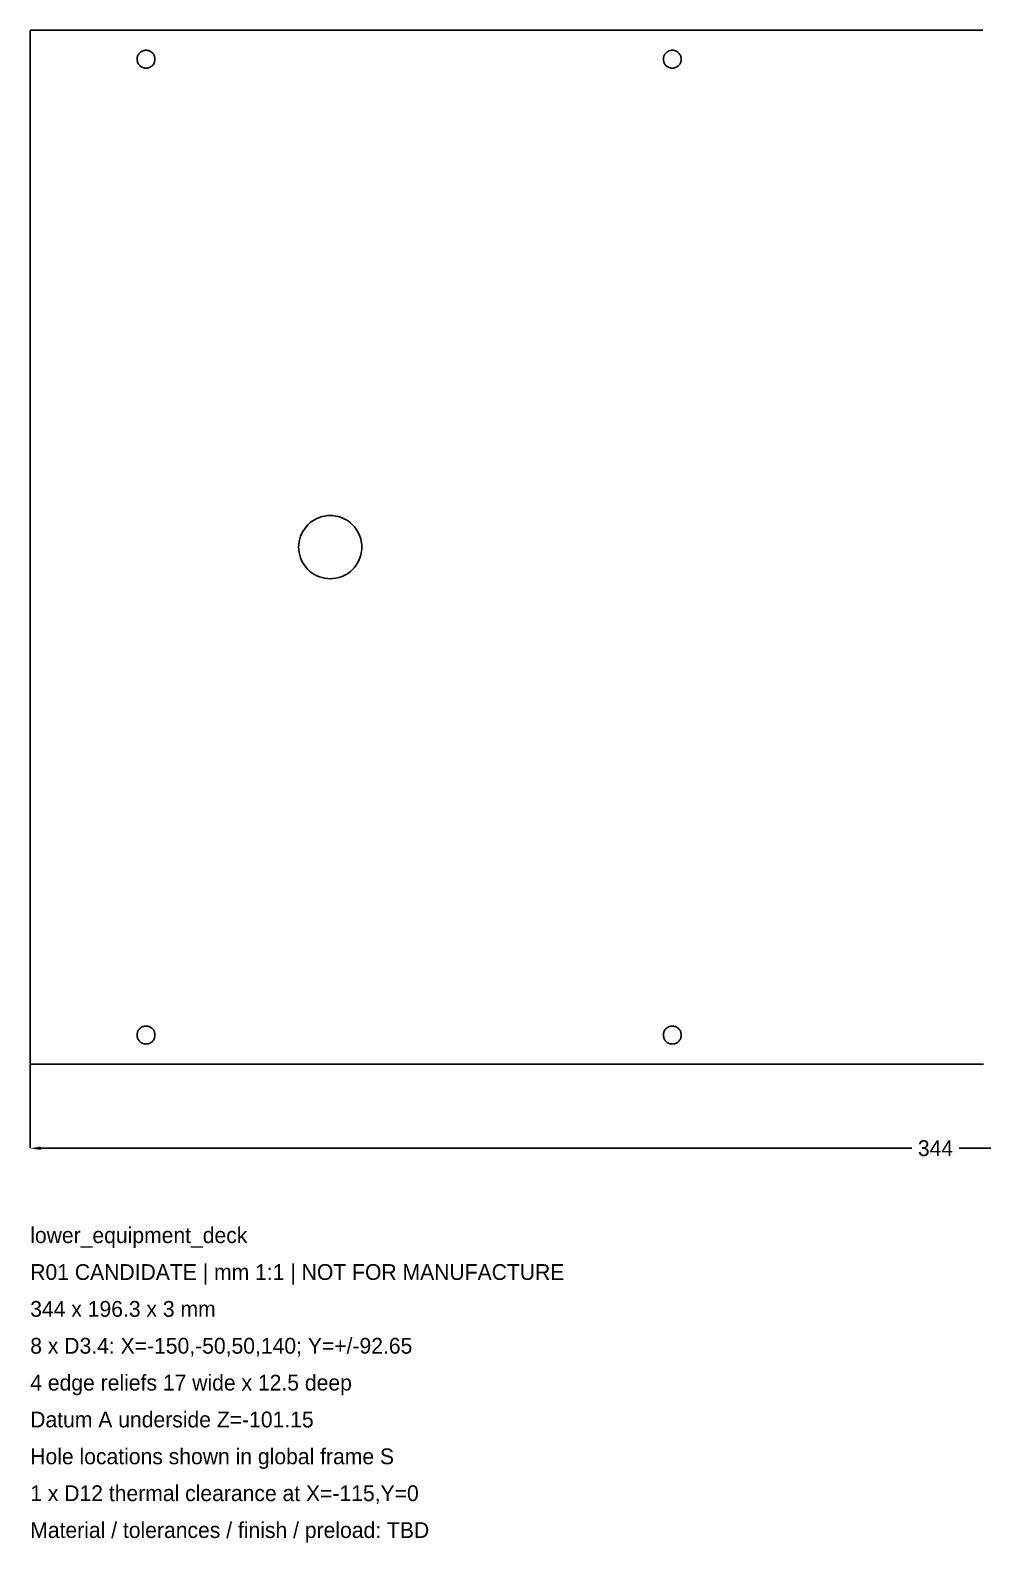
# Model space of a CAD drawing. Header units: millimetres. Extents: x 0 to 1322, y -1284 to 196.
# Drawn here: x 0 to 181, y -90.9 to 196.3 of the extents above; entities that cross this region are included whole.
import ezdxf

# ---------------------------------------------------------------- set-up
doc = ezdxf.new("R2010")
doc.units = ezdxf.units.MM
for name, color, linetype in [('REFERENCE_DIMENSIONS', 2, 'Continuous'), ('REFERENCE_GEOMETRY', 7, 'Continuous'), ('REFERENCE_NOTES', 3, 'Continuous')]:
    doc.layers.add(name, color=color, linetype=linetype)
doc.dimstyles.get("Standard").update_dxf_attribs({"dimtxt": 2.5, "dimasz": 2.5, "dimexe": 1.25, "dimexo": 0.625, "dimtad": 1, "dimcen": 2.5, "dimazin": 3, "dimtfac": 1, "dimtmove": 0, "dimatfit": 3})

# ---------------------------------------------------------------- blocks, each defined once
blk = doc.blocks.new('_CLOSEDFILLED')
at = {"color": 0, "linetype": 'BYBLOCK'}
blk.add_solid([(-1, 0.16), (0, 0), (-1, -0.16)], dxfattribs=at)
blk = doc.blocks.new('*D1')
for p, q in [((0, 0), (0, -16)), ((344, 0), (344, -16)), ((2, -16), (167.5, -16)), ((176.5, -16), (342, -16))]:
    blk.add_line(p, q)
at = {"layer": 'Defpoints'}
for p in [(0, 0), (344, 0), (0, -16)]:
    blk.add_point(p, dxfattribs=at)
at = {"layer": 'REFERENCE_DIMENSIONS', "xscale": 2, "yscale": 2, "rotation": 180}
blk.add_blockref('_CLOSEDFILLED', (0, -16), dxfattribs=at)
at = {"layer": 'REFERENCE_DIMENSIONS', "xscale": 2, "yscale": 2}
blk.add_blockref('_CLOSEDFILLED', (344, -16), dxfattribs=at)
at = {"layer": 'REFERENCE_DIMENSIONS', "insert": (172, -16), "char_height": 3, "attachment_point": 5}
blk.add_mtext('344', dxfattribs=at)

msp = doc.modelspace()

# ---------------------------------------------------------------- linework, layer by layer
at = {"layer": 'REFERENCE_GEOMETRY'}
msp.add_lwpolyline([(181.1287, 0), (180.8788, 0), (180.6288, 0), (180.3788, 0), (180.1289, 0), (179.8789, 0), (179.6289, 0), (179.379, 0), (179.129, 0), (178.879, 0), (178.629, 0), (178.3791, 0), (178.1291, 0), (177.8791, 0), (177.6292, 0), (177.3792, 0), (177.1292, 0), (176.8793, 0), (176.6293, 0), (176.3793, 0), (176.1294, 0), (175.8794, 0), (175.6294, 0), (175.3795, 0), (175.1295, 0), (174.8795, 0), (174.6296, 0), (174.3796, 0), (174.1296, 0), (173.8797, 0), (173.6297, 0), (173.3797, 0), (173.1297, 0), (172.8798, 0), (172.6298, 0), (172.3798, 0), (172.1299, 0), (171.8799, 0), (171.6299, 0), (171.38, 0), (171.13, 0), (170.88, 0), (170.6301, 0), (170.3801, 0), (170.1301, 0), (169.8802, 0), (169.6302, 0), (169.3802, 0), (169.1303, 0), (168.8803, 0), (168.6303, 0), (168.3804, 0), (168.1304, 0), (167.8804, 0), (167.6304, 0), (167.3805, 0), (167.1305, 0), (166.8805, 0), (166.6306, 0), (166.3806, 0), (166.1306, 0), (165.8807, 0), (165.6307, 0), (165.3807, 0), (165.1308, 0), (164.8808, 0), (164.6308, 0), (164.3809, 0), (164.1309, 0), (163.8809, 0), (163.631, 0), (163.381, 0), (163.131, 0), (162.8811, 0), (162.6311, 0), (162.3811, 0), (162.1311, 0), (161.8812, 0), (161.6312, 0), (161.3812, 0), (161.1313, 0), (160.8813, 0), (160.6313, 0), (160.3814, 0), (160.1314, 0), (159.8814, 0), (159.6315, 0), (159.3815, 0), (159.1315, 0), (158.8816, 0), (158.6316, 0), (158.3816, 0), (158.1317, 0), (157.8817, 0), (157.6317, 0), (157.3817, 0), (157.1318, 0), (156.8818, 0), (156.6318, 0), (156.3819, 0), (156.1319, 0), (155.8819, 0), (155.632, 0), (155.382, 0), (155.132, 0), (154.8821, 0), (154.6321, 0), (154.3821, 0), (154.1322, 0), (153.8822, 0), (153.6322, 0), (153.3823, 0), (153.1323, 0), (152.8823, 0), (152.6324, 0), (152.3824, 0), (152.1324, 0), (151.8824, 0), (151.6325, 0), (151.3825, 0), (151.1325, 0), (150.8826, 0), (150.6326, 0), (150.3826, 0), (150.1327, 0), (149.8827, 0), (149.6327, 0), (149.3828, 0), (149.1328, 0), (148.8828, 0), (148.6329, 0), (148.3829, 0), (148.1329, 0), (147.883, 0), (147.633, 0), (147.383, 0), (147.1331, 0), (146.8831, 0), (146.6331, 0), (146.3831, 0), (146.1332, 0), (145.8832, 0), (145.6332, 0), (145.3833, 0), (145.1333, 0), (144.8833, 0), (144.6334, 0), (144.3834, 0), (144.1334, 0), (143.8835, 0), (143.6335, 0), (143.3835, 0), (143.1336, 0), (142.8836, 0), (142.6336, 0), (142.3837, 0), (142.1337, 0), (141.8837, 0), (141.6337, 0), (141.3838, 0), (141.1338, 0), (140.8838, 0), (140.6339, 0), (140.3839, 0), (140.1339, 0), (139.884, 0), (139.634, 0), (139.384, 0), (139.1341, 0), (138.8841, 0), (138.6341, 0), (138.3842, 0), (138.1342, 0), (137.8842, 0), (137.6343, 0), (137.3843, 0), (137.1343, 0), (136.8844, 0), (136.6344, 0), (136.3844, 0), (136.1344, 0), (135.8845, 0), (135.6345, 0), (135.3845, 0), (135.1346, 0), (134.8846, 0), (134.6346, 0), (134.3847, 0), (134.1347, 0), (133.8847, 0), (133.6348, 0), (133.3848, 0), (133.1348, 0), (132.8849, 0), (132.6349, 0), (132.3849, 0), (132.135, 0), (131.885, 0), (131.635, 0), (131.3851, 0), (131.1351, 0), (130.8851, 0), (130.6351, 0), (130.3852, 0), (130.1352, 0), (129.8852, 0), (129.6353, 0), (129.3853, 0), (129.1353, 0), (128.8854, 0), (128.6354, 0), (128.3854, 0), (128.1355, 0), (127.8855, 0), (127.6355, 0), (127.3856, 0), (127.1356, 0), (126.8856, 0), (126.6357, 0), (126.3857, 0), (126.1357, 0), (125.8858, 0), (125.6358, 0), (125.3858, 0), (125.1358, 0), (124.8859, 0), (124.6359, 0), (124.3859, 0), (124.136, 0), (123.886, 0), (123.636, 0), (123.3861, 0), (123.1361, 0), (122.8861, 0), (122.6362, 0), (122.3862, 0), (122.1362, 0), (121.8863, 0), (121.6363, 0), (121.3863, 0), (121.1364, 0), (120.8864, 0), (120.6364, 0), (120.3864, 0), (120.1365, 0), (119.8865, 0), (119.6365, 0), (119.3866, 0), (119.1366, 0), (118.8866, 0), (118.6367, 0), (118.3867, 0), (118.1367, 0), (117.8868, 0), (117.6368, 0), (117.3868, 0), (117.1369, 0), (116.8869, 0), (116.6369, 0), (116.387, 0), (116.137, 0), (115.887, 0), (115.6371, 0), (115.3871, 0), (115.1371, 0), (114.8871, 0), (114.6372, 0), (114.3872, 0), (114.1372, 0), (113.8873, 0), (113.6373, 0), (113.3873, 0), (113.1374, 0), (112.8874, 0), (112.6374, 0), (112.3875, 0), (112.1375, 0), (111.8875, 0), (111.6376, 0), (111.3876, 0), (111.1376, 0), (110.8877, 0), (110.6377, 0), (110.3877, 0), (110.1378, 0), (109.8878, 0), (109.6378, 0), (109.3878, 0), (109.1379, 0), (108.8879, 0), (108.6379, 0), (108.388, 0), (108.138, 0), (107.888, 0), (107.6381, 0), (107.3881, 0), (107.1381, 0), (106.8882, 0), (106.6382, 0), (106.3882, 0), (106.1383, 0), (105.8883, 0), (105.6383, 0), (105.3884, 0), (105.1384, 0), (104.8884, 0), (104.6385, 0), (104.3885, 0), (104.1385, 0), (103.8885, 0), (103.6386, 0), (103.3886, 0), (103.1386, 0), (102.8887, 0), (102.6387, 0), (102.3887, 0), (102.1388, 0), (101.8888, 0), (101.6388, 0), (101.3889, 0), (101.1389, 0), (100.8889, 0), (100.639, 0), (100.389, 0), (100.139, 0), (99.8891, 0), (99.6391, 0), (99.3891, 0), (99.1391, 0), (98.8892, 0), (98.6392, 0), (98.3892, 0), (98.1393, 0), (97.8893, 0), (97.6393, 0), (97.3894, 0), (97.1394, 0), (96.8894, 0), (96.6395, 0), (96.3895, 0), (96.1395, 0), (95.8896, 0), (95.6396, 0), (95.3896, 0), (95.1397, 0), (94.8897, 0), (94.6397, 0), (94.3898, 0), (94.1398, 0), (93.8898, 0), (93.6398, 0), (93.3899, 0), (93.1399, 0), (92.8899, 0), (92.64, 0), (92.39, 0), (92.14, 0), (91.8901, 0), (91.6401, 0), (91.3901, 0), (91.1402, 0), (90.8902, 0), (90.6402, 0), (90.3903, 0), (90.1403, 0), (89.8903, 0), (89.6404, 0), (89.3904, 0), (89.1404, 0), (88.8905, 0), (88.6405, 0), (88.3905, 0), (88.1405, 0), (87.8906, 0), (87.6406, 0), (87.3906, 0), (87.1407, 0), (86.8907, 0), (86.6407, 0), (86.3908, 0), (86.1408, 0), (85.8908, 0), (85.6409, 0), (85.3909, 0), (85.1409, 0), (84.891, 0), (84.641, 0), (84.391, 0), (84.1411, 0), (83.8911, 0), (83.6411, 0), (83.3911, 0), (83.1412, 0), (82.8912, 0), (82.6412, 0), (82.3913, 0), (82.1413, 0), (81.8913, 0), (81.6414, 0), (81.3914, 0), (81.1414, 0), (80.8915, 0), (80.6415, 0), (80.3915, 0), (80.1416, 0), (79.8916, 0), (79.6416, 0), (79.3917, 0), (79.1417, 0), (78.8917, 0), (78.6418, 0), (78.3918, 0), (78.1418, 0), (77.8918, 0), (77.6419, 0), (77.3919, 0), (77.1419, 0), (76.892, 0), (76.642, 0), (76.392, 0), (76.1421, 0), (75.8921, 0), (75.6421, 0), (75.3922, 0), (75.1422, 0), (74.8922, 0), (74.6423, 0), (74.3923, 0), (74.1423, 0), (73.8924, 0), (73.6424, 0), (73.3924, 0), (73.1425, 0), (72.8925, 0), (72.6425, 0), (72.3925, 0), (72.1426, 0), (71.8926, 0), (71.6426, 0), (71.3927, 0), (71.1427, 0), (70.8927, 0), (70.6428, 0), (70.3928, 0), (70.1428, 0), (69.8929, 0), (69.6429, 0), (69.3929, 0), (69.143, 0), (68.893, 0), (68.643, 0), (68.3931, 0), (68.1431, 0), (67.8931, 0), (67.6432, 0), (67.3932, 0), (67.1432, 0), (66.8932, 0), (66.6433, 0), (66.3933, 0), (66.1433, 0), (65.8934, 0), (65.6434, 0), (65.3934, 0), (65.1435, 0), (64.8935, 0), (64.6435, 0), (64.3936, 0), (64.1436, 0), (63.8936, 0), (63.6437, 0), (63.3937, 0), (63.1437, 0), (62.8938, 0), (62.6438, 0), (62.3938, 0), (62.1438, 0), (61.8939, 0), (61.6439, 0), (61.3939, 0), (61.144, 0), (60.894, 0), (60.644, 0), (60.3941, 0), (60.1441, 0), (59.8941, 0), (59.6442, 0), (59.3942, 0), (59.1442, 0), (58.8943, 0), (58.6443, 0), (58.3943, 0), (58.1444, 0), (57.8944, 0), (57.6444, 0), (57.3945, 0), (57.1445, 0), (56.8945, 0), (56.6445, 0), (56.3946, 0), (56.1446, 0), (55.8946, 0), (55.6447, 0), (55.3947, 0), (55.1447, 0), (54.8948, 0), (54.6448, 0), (54.3948, 0), (54.1449, 0), (53.8949, 0), (53.6449, 0), (53.395, 0), (53.145, 0), (52.895, 0), (52.6451, 0), (52.3951, 0), (52.1451, 0), (51.8952, 0), (51.6452, 0), (51.3952, 0), (51.1452, 0), (50.8953, 0), (50.6453, 0), (50.3953, 0), (50.1454, 0), (49.8954, 0), (49.6454, 0), (49.3955, 0), (49.1455, 0), (48.8955, 0), (48.6456, 0), (48.3956, 0), (48.1456, 0), (47.8957, 0), (47.6457, 0), (47.3957, 0), (47.1458, 0), (46.8958, 0), (46.6458, 0), (46.3959, 0), (46.1459, 0), (45.8959, 0), (45.6459, 0), (45.396, 0), (45.146, 0), (44.896, 0), (44.6461, 0), (44.3961, 0), (44.1461, 0), (43.8962, 0), (43.6462, 0), (43.3962, 0), (43.1463, 0), (42.8963, 0), (42.6463, 0), (42.3964, 0), (42.1464, 0), (41.8964, 0), (41.6465, 0), (41.3965, 0), (41.1465, 0), (40.8965, 0), (40.6466, 0), (40.3966, 0), (40.1466, 0), (39.8967, 0), (39.6467, 0), (39.3967, 0), (39.1468, 0), (38.8968, 0), (38.6468, 0), (38.3969, 0), (38.1469, 0), (37.8969, 0), (37.647, 0), (37.397, 0), (37.147, 0), (36.8971, 0), (36.6471, 0), (36.3971, 0), (36.1472, 0), (35.8972, 0), (35.6472, 0), (35.3972, 0), (35.1473, 0), (34.8973, 0), (34.6473, 0), (34.3974, 0), (34.1474, 0), (33.8974, 0), (33.6475, 0), (33.3975, 0), (33.1475, 0), (32.8976, 0), (32.6476, 0), (32.3976, 0), (32.1477, 0), (31.8977, 0), (31.6477, 0), (31.3978, 0), (31.1478, 0), (30.8978, 0), (30.6479, 0), (30.3979, 0), (30.1479, 0), (29.8979, 0), (29.648, 0), (29.398, 0), (29.148, 0), (28.8981, 0), (28.6481, 0), (28.3981, 0), (28.1482, 0), (27.8982, 0), (27.6482, 0), (27.3983, 0), (27.1483, 0), (26.8983, 0), (26.6484, 0), (26.3984, 0), (26.1484, 0), (25.8985, 0), (25.6485, 0), (25.3985, 0), (25.1485, 0), (24.8986, 0), (24.6486, 0), (24.3986, 0), (24.1487, 0), (23.8987, 0), (23.6487, 0), (23.3988, 0), (23.1488, 0), (22.8988, 0), (22.6489, 0), (22.3989, 0), (22.1489, 0), (21.899, 0), (21.649, 0), (21.399, 0), (21.1491, 0), (20.8991, 0), (20.6491, 0), (20.3992, 0), (20.1492, 0), (19.8992, 0), (19.6492, 0), (19.3993, 0), (19.1493, 0), (18.8993, 0), (18.6494, 0), (18.3994, 0), (18.1494, 0), (17.8995, 0), (17.6495, 0), (17.3995, 0), (17.1496, 0), (16.8996, 0), (16.6496, 0), (16.3997, 0), (16.1497, 0), (15.8997, 0), (15.6498, 0), (15.3998, 0), (15.1498, 0), (14.8999, 0), (14.6499, 0), (14.3999, 0), (14.1499, 0), (13.9, 0), (13.65, 0), (13.4, 0), (13.1501, 0), (12.9001, 0), (12.6501, 0), (12.4002, 0), (12.1502, 0), (11.9002, 0), (11.6503, 0), (11.4003, 0), (11.1503, 0), (10.9004, 0), (10.6504, 0), (10.4004, 0), (10.1505, 0), (9.9005, 0), (9.6505, 0), (9.4006, 0), (9.1506, 0), (8.9006, 0), (8.6506, 0), (8.4007, 0), (8.1507, 0), (7.9007, 0), (7.6508, 0), (7.4008, 0), (7.1508, 0), (6.9009, 0), (6.6509, 0), (6.4009, 0), (6.151, 0), (5.901, 0), (5.651, 0), (5.4011, 0), (5.1511, 0), (4.9011, 0), (4.6512, 0), (4.4012, 0), (4.1512, 0), (3.9012, 0), (3.6513, 0), (3.4013, 0), (3.1513, 0), (2.9014, 0), (2.6514, 0), (2.4014, 0), (2.1515, 0), (1.9015, 0), (1.6515, 0), (1.4016, 0), (1.1516, 0), (0.9016, 0), (0.6517, 0), (0.4017, 0), (0.1517, 0), (0, 0.0982), (0, 0.3482), (0, 0.5982), (0, 0.8481), (0, 1.0981), (0, 1.3481), (0, 1.5981), (0, 1.848), (0, 2.098), (0, 2.348), (0, 2.5979), (0, 2.8479), (0, 3.0979), (0, 3.3478), (0, 3.5978), (0, 3.8478), (0, 4.0977), (0, 4.3477), (0, 4.5977), (0, 4.8476), (0, 5.0976), (0, 5.3476), (0, 5.5975), (0, 5.8475), (0, 6.0975), (0, 6.3474), (0, 6.5974), (0, 6.8474), (0, 7.0974), (0, 7.3473), (0, 7.5973), (0, 7.8473), (0, 8.0972), (0, 8.3472), (0, 8.5972), (0, 8.8471), (0, 9.0971), (0, 9.3471), (0, 9.597), (0, 9.847), (0, 10.097), (0, 10.3469), (0, 10.5969), (0, 10.8469), (0, 11.0968), (0, 11.3468), (0, 11.5968), (0, 11.8467), (0, 12.0967), (0, 12.3467), (0, 12.5967), (0, 12.8466), (0, 13.0966), (0, 13.3466), (0, 13.5965), (0, 13.8465), (0, 14.0965), (0, 14.3464), (0, 14.5964), (0, 14.8464), (0, 15.0963), (0, 15.3463), (0, 15.5963), (0, 15.8462), (0, 16.0962), (0, 16.3462), (0, 16.5961), (0, 16.8461), (0, 17.0961), (0, 17.3461), (0, 17.596), (0, 17.846), (0, 18.096), (0, 18.3459), (0, 18.5959), (0, 18.8459), (0, 19.0958), (0, 19.3458), (0, 19.5958), (0, 19.8457), (0, 20.0957), (0, 20.3457), (0, 20.5956), (0, 20.8456), (0, 21.0956), (0, 21.3455), (0, 21.5955), (0, 21.8455), (0, 22.0954), (0, 22.3454), (0, 22.5954), (0, 22.8454), (0, 23.0953), (0, 23.3453), (0, 23.5953), (0, 23.8452), (0, 24.0952), (0, 24.3452), (0, 24.5951), (0, 24.8451), (0, 25.0951), (0, 25.345), (0, 25.595), (0, 25.845), (0, 26.0949), (0, 26.3449), (0, 26.5949), (0, 26.8448), (0, 27.0948), (0, 27.3448), (0, 27.5947), (0, 27.8447), (0, 28.0947), (0, 28.3447), (0, 28.5946), (0, 28.8446), (0, 29.0946), (0, 29.3445), (0, 29.5945), (0, 29.8445), (0, 30.0944), (0, 30.3444), (0, 30.5944), (0, 30.8443), (0, 31.0943), (0, 31.3443), (0, 31.5942), (0, 31.8442), (0, 32.0942), (0, 32.3441), (0, 32.5941), (0, 32.8441), (0, 33.0941), (0, 33.344), (0, 33.594), (0, 33.844), (0, 34.0939), (0, 34.3439), (0, 34.5939), (0, 34.8438), (0, 35.0938), (0, 35.3438), (0, 35.5937), (0, 35.8437), (0, 36.0937), (0, 36.3436), (0, 36.5936), (0, 36.8436), (0, 37.0935), (0, 37.3435), (0, 37.5935), (0, 37.8434), (0, 38.0934), (0, 38.3434), (0, 38.5934), (0, 38.8433), (0, 39.0933), (0, 39.3433), (0, 39.5932), (0, 39.8432), (0, 40.0932), (0, 40.3431), (0, 40.5931), (0, 40.8431), (0, 41.093), (0, 41.343), (0, 41.593), (0, 41.8429), (0, 42.0929), (0, 42.3429), (0, 42.5928), (0, 42.8428), (0, 43.0928), (0, 43.3427), (0, 43.5927), (0, 43.8427), (0, 44.0927), (0, 44.3426), (0, 44.5926), (0, 44.8426), (0, 45.0925), (0, 45.3425), (0, 45.5925), (0, 45.8424), (0, 46.0924), (0, 46.3424), (0, 46.5923), (0, 46.8423), (0, 47.0923), (0, 47.3422), (0, 47.5922), (0, 47.8422), (0, 48.0921), (0, 48.3421), (0, 48.5921), (0, 48.842), (0, 49.092), (0, 49.342), (0, 49.592), (0, 49.8419), (0, 50.0919), (0, 50.3419), (0, 50.5918), (0, 50.8418), (0, 51.0918), (0, 51.3417), (0, 51.5917), (0, 51.8417), (0, 52.0916), (0, 52.3416), (0, 52.5916), (0, 52.8415), (0, 53.0915), (0, 53.3415), (0, 53.5914), (0, 53.8414), (0, 54.0914), (0, 54.3414), (0, 54.5913), (0, 54.8413), (0, 55.0913), (0, 55.3412), (0, 55.5912), (0, 55.8412), (0, 56.0911), (0, 56.3411), (0, 56.5911), (0, 56.841), (0, 57.091), (0, 57.341), (0, 57.5909), (0, 57.8409), (0, 58.0909), (0, 58.3408), (0, 58.5908), (0, 58.8408), (0, 59.0907), (0, 59.3407), (0, 59.5907), (0, 59.8407), (0, 60.0906), (0, 60.3406), (0, 60.5906), (0, 60.8405), (0, 61.0905), (0, 61.3405), (0, 61.5904), (0, 61.8404), (0, 62.0904), (0, 62.3403), (0, 62.5903), (0, 62.8403), (0, 63.0902), (0, 63.3402), (0, 63.5902), (0, 63.8401), (0, 64.0901), (0, 64.3401), (0, 64.59), (0, 64.84), (0, 65.09), (0, 65.34), (0, 65.5899), (0, 65.8399), (0, 66.0899), (0, 66.3398), (0, 66.5898), (0, 66.8398), (0, 67.0897), (0, 67.3397), (0, 67.5897), (0, 67.8396), (0, 68.0896), (0, 68.3396), (0, 68.5895), (0, 68.8395), (0, 69.0895), (0, 69.3394), (0, 69.5894), (0, 69.8394), (0, 70.0893), (0, 70.3393), (0, 70.5893), (0, 70.8393), (0, 71.0892), (0, 71.3392), (0, 71.5892), (0, 71.8391), (0, 72.0891), (0, 72.3391), (0, 72.589), (0, 72.839), (0, 73.089), (0, 73.3389), (0, 73.5889), (0, 73.8389), (0, 74.0888), (0, 74.3388), (0, 74.5888), (0, 74.8387), (0, 75.0887), (0, 75.3387), (0, 75.5887), (0, 75.8386), (0, 76.0886), (0, 76.3386), (0, 76.5885), (0, 76.8385), (0, 77.0885), (0, 77.3384), (0, 77.5884), (0, 77.8384), (0, 78.0883), (0, 78.3383), (0, 78.5883), (0, 78.8382), (0, 79.0882), (0, 79.3382), (0, 79.5881), (0, 79.8381), (0, 80.0881), (0, 80.338), (0, 80.588), (0, 80.838), (0, 81.088), (0, 81.3379), (0, 81.5879), (0, 81.8379), (0, 82.0878), (0, 82.3378), (0, 82.5878), (0, 82.8377), (0, 83.0877), (0, 83.3377), (0, 83.5876), (0, 83.8376), (0, 84.0876), (0, 84.3375), (0, 84.5875), (0, 84.8375), (0, 85.0874), (0, 85.3374), (0, 85.5874), (0, 85.8373), (0, 86.0873), (0, 86.3373), (0, 86.5873), (0, 86.8372), (0, 87.0872), (0, 87.3372), (0, 87.5871), (0, 87.8371), (0, 88.0871), (0, 88.337), (0, 88.587), (0, 88.837), (0, 89.0869), (0, 89.3369), (0, 89.5869), (0, 89.8368), (0, 90.0868), (0, 90.3368), (0, 90.5867), (0, 90.8367), (0, 91.0867), (0, 91.3367), (0, 91.5866), (0, 91.8366), (0, 92.0866), (0, 92.3365), (0, 92.5865), (0, 92.8365), (0, 93.0864), (0, 93.3364), (0, 93.5864), (0, 93.8363), (0, 94.0863), (0, 94.3363), (0, 94.5862), (0, 94.8362), (0, 95.0862), (0, 95.3361), (0, 95.5861), (0, 95.8361), (0, 96.086), (0, 96.336), (0, 96.586), (0, 96.836), (0, 97.0859), (0, 97.3359), (0, 97.5859), (0, 97.8358), (0, 98.0858), (0, 98.3358), (0, 98.5857), (0, 98.8357), (0, 99.0857), (0, 99.3356), (0, 99.5856), (0, 99.8356), (0, 100.0855), (0, 100.3355), (0, 100.5855), (0, 100.8354), (0, 101.0854), (0, 101.3354), (0, 101.5853), (0, 101.8353), (0, 102.0853), (0, 102.3353), (0, 102.5852), (0, 102.8352), (0, 103.0852), (0, 103.3351), (0, 103.5851), (0, 103.8351), (0, 104.085), (0, 104.335), (0, 104.585), (0, 104.8349), (0, 105.0849), (0, 105.3349), (0, 105.5848), (0, 105.8348), (0, 106.0848), (0, 106.3347), (0, 106.5847), (0, 106.8347), (0, 107.0846), (0, 107.3346), (0, 107.5846), (0, 107.8346), (0, 108.0845), (0, 108.3345), (0, 108.5845), (0, 108.8344), (0, 109.0844), (0, 109.3344), (0, 109.5843), (0, 109.8343), (0, 110.0843), (0, 110.3342), (0, 110.5842), (0, 110.8342), (0, 111.0841), (0, 111.3341), (0, 111.5841), (0, 111.834), (0, 112.084), (0, 112.334), (0, 112.584), (0, 112.8339), (0, 113.0839), (0, 113.3339), (0, 113.5838), (0, 113.8338), (0, 114.0838), (0, 114.3337), (0, 114.5837), (0, 114.8337), (0, 115.0836), (0, 115.3336), (0, 115.5836), (0, 115.8335), (0, 116.0835), (0, 116.3335), (0, 116.5834), (0, 116.8334), (0, 117.0834), (0, 117.3333), (0, 117.5833), (0, 117.8333), (0, 118.0833), (0, 118.3332), (0, 118.5832), (0, 118.8332), (0, 119.0831), (0, 119.3331), (0, 119.5831), (0, 119.833), (0, 120.083), (0, 120.333), (0, 120.5829), (0, 120.8329), (0, 121.0829), (0, 121.3328), (0, 121.5828), (0, 121.8328), (0, 122.0827), (0, 122.3327), (0, 122.5827), (0, 122.8326), (0, 123.0826), (0, 123.3326), (0, 123.5826), (0, 123.8325), (0, 124.0825), (0, 124.3325), (0, 124.5824), (0, 124.8324), (0, 125.0824), (0, 125.3323), (0, 125.5823), (0, 125.8323), (0, 126.0822), (0, 126.3322), (0, 126.5822), (0, 126.8321), (0, 127.0821), (0, 127.3321), (0, 127.582), (0, 127.832), (0, 128.082), (0, 128.332), (0, 128.5819), (0, 128.8319), (0, 129.0819), (0, 129.3318), (0, 129.5818), (0, 129.8318), (0, 130.0817), (0, 130.3317), (0, 130.5817), (0, 130.8316), (0, 131.0816), (0, 131.3316), (0, 131.5815), (0, 131.8315), (0, 132.0815), (0, 132.3314), (0, 132.5814), (0, 132.8314), (0, 133.0813), (0, 133.3313), (0, 133.5813), (0, 133.8313), (0, 134.0812), (0, 134.3312), (0, 134.5812), (0, 134.8311), (0, 135.0811), (0, 135.3311), (0, 135.581), (0, 135.831), (0, 136.081), (0, 136.3309), (0, 136.5809), (0, 136.8309), (0, 137.0808), (0, 137.3308), (0, 137.5808), (0, 137.8307), (0, 138.0807), (0, 138.3307), (0, 138.5806), (0, 138.8306), (0, 139.0806), (0, 139.3306), (0, 139.5805), (0, 139.8305), (0, 140.0805), (0, 140.3304), (0, 140.5804), (0, 140.8304), (0, 141.0803), (0, 141.3303), (0, 141.5803), (0, 141.8302), (0, 142.0802), (0, 142.3302), (0, 142.5801), (0, 142.8301), (0, 143.0801), (0, 143.33), (0, 143.58), (0, 143.83), (0, 144.0799), (0, 144.3299), (0, 144.5799), (0, 144.8299), (0, 145.0798), (0, 145.3298), (0, 145.5798), (0, 145.8297), (0, 146.0797), (0, 146.3297), (0, 146.5796), (0, 146.8296), (0, 147.0796), (0, 147.3295), (0, 147.5795), (0, 147.8295), (0, 148.0794), (0, 148.3294), (0, 148.5794), (0, 148.8293), (0, 149.0793), (0, 149.3293), (0, 149.5793), (0, 149.8292), (0, 150.0792), (0, 150.3292), (0, 150.5791), (0, 150.8291), (0, 151.0791), (0, 151.329), (0, 151.579), (0, 151.829), (0, 152.0789), (0, 152.3289), (0, 152.5789), (0, 152.8288), (0, 153.0788), (0, 153.3288), (0, 153.5787), (0, 153.8287), (0, 154.0787), (0, 154.3286), (0, 154.5786), (0, 154.8286), (0, 155.0786), (0, 155.3285), (0, 155.5785), (0, 155.8285), (0, 156.0784), (0, 156.3284), (0, 156.5784), (0, 156.8283), (0, 157.0783), (0, 157.3283), (0, 157.5782), (0, 157.8282), (0, 158.0782), (0, 158.3281), (0, 158.5781), (0, 158.8281), (0, 159.078), (0, 159.328), (0, 159.578), (0, 159.8279), (0, 160.0779), (0, 160.3279), (0, 160.5779), (0, 160.8278), (0, 161.0778), (0, 161.3278), (0, 161.5777), (0, 161.8277), (0, 162.0777), (0, 162.3276), (0, 162.5776), (0, 162.8276), (0, 163.0775), (0, 163.3275), (0, 163.5775), (0, 163.8274), (0, 164.0774), (0, 164.3274), (0, 164.5773), (0, 164.8273), (0, 165.0773), (0, 165.3272), (0, 165.5772), (0, 165.8272), (0, 166.0772), (0, 166.3271), (0, 166.5771), (0, 166.8271), (0, 167.077), (0, 167.327), (0, 167.577), (0, 167.8269), (0, 168.0769), (0, 168.3269), (0, 168.5768), (0, 168.8268), (0, 169.0768), (0, 169.3267), (0, 169.5767), (0, 169.8267), (0, 170.0766), (0, 170.3266), (0, 170.5766), (0, 170.8266), (0, 171.0765), (0, 171.3265), (0, 171.5765), (0, 171.8264), (0, 172.0764), (0, 172.3264), (0, 172.5763), (0, 172.8263), (0, 173.0763), (0, 173.3262), (0, 173.5762), (0, 173.8262), (0, 174.0761), (0, 174.3261), (0, 174.5761), (0, 174.826), (0, 175.076), (0, 175.326), (0, 175.5759), (0, 175.8259), (0, 176.0759), (0, 176.3259), (0, 176.5758), (0, 176.8258), (0, 177.0758), (0, 177.3257), (0, 177.5757), (0, 177.8257), (0, 178.0756), (0, 178.3256), (0, 178.5756), (0, 178.8255), (0, 179.0755), (0, 179.3255), (0, 179.5754), (0, 179.8254), (0, 180.0754), (0, 180.3253), (0, 180.5753), (0, 180.8253), (0, 181.0752), (0, 181.3252), (0, 181.5752), (0, 181.8252), (0, 182.0751), (0, 182.3251), (0, 182.5751), (0, 182.825), (0, 183.075), (0, 183.325), (0, 183.5749), (0, 183.8249), (0, 184.0749), (0, 184.3248), (0, 184.5748), (0, 184.8248), (0, 185.0747), (0, 185.3247), (0, 185.5747), (0, 185.8246), (0, 186.0746), (0, 186.3246), (0, 186.5746), (0, 186.8245), (0, 187.0745), (0, 187.3245), (0, 187.5744), (0, 187.8244), (0, 188.0744), (0, 188.3243), (0, 188.5743), (0, 188.8243), (0, 189.0742), (0, 189.3242), (0, 189.5742), (0, 189.8241), (0, 190.0741), (0, 190.3241), (0, 190.574), (0, 190.824), (0, 191.074), (0, 191.3239), (0, 191.5739), (0, 191.8239), (0, 192.0739), (0, 192.3238), (0, 192.5738), (0, 192.8238), (0, 193.0737), (0, 193.3237), (0, 193.5737), (0, 193.8236), (0, 194.0736), (0, 194.3236), (0, 194.5735), (0, 194.8235), (0, 195.0735), (0, 195.3234), (0, 195.5734), (0, 195.8234), (0, 196.0733), (0.0233, 196.3), (0.2733, 196.3), (0.5232, 196.3), (0.7732, 196.3), (1.0232, 196.3), (1.2732, 196.3), (1.5231, 196.3), (1.7731, 196.3), (2.0231, 196.3), (2.273, 196.3), (2.523, 196.3), (2.773, 196.3), (3.0229, 196.3), (3.2729, 196.3), (3.5229, 196.3), (3.7728, 196.3), (4.0228, 196.3), (4.2728, 196.3), (4.5227, 196.3), (4.7727, 196.3), (5.0227, 196.3), (5.2726, 196.3), (5.5226, 196.3), (5.7726, 196.3), (6.0225, 196.3), (6.2725, 196.3), (6.5225, 196.3), (6.7725, 196.3), (7.0224, 196.3), (7.2724, 196.3), (7.5224, 196.3), (7.7723, 196.3), (8.0223, 196.3), (8.2723, 196.3), (8.5222, 196.3), (8.7722, 196.3), (9.0222, 196.3), (9.2721, 196.3), (9.5221, 196.3), (9.7721, 196.3), (10.022, 196.3), (10.272, 196.3), (10.522, 196.3), (10.7719, 196.3), (11.0219, 196.3), (11.2719, 196.3), (11.5219, 196.3), (11.7718, 196.3), (12.0218, 196.3), (12.2718, 196.3), (12.5217, 196.3), (12.7717, 196.3), (13.0217, 196.3), (13.2716, 196.3), (13.5216, 196.3), (13.7716, 196.3), (14.0215, 196.3), (14.2715, 196.3), (14.5215, 196.3), (14.7714, 196.3), (15.0214, 196.3), (15.2714, 196.3), (15.5213, 196.3), (15.7713, 196.3), (16.0213, 196.3), (16.2712, 196.3), (16.5212, 196.3), (16.7712, 196.3), (17.0212, 196.3), (17.2711, 196.3), (17.5211, 196.3), (17.7711, 196.3), (18.021, 196.3), (18.271, 196.3), (18.521, 196.3), (18.7709, 196.3), (19.0209, 196.3), (19.2709, 196.3), (19.5208, 196.3), (19.7708, 196.3), (20.0208, 196.3), (20.2707, 196.3), (20.5207, 196.3), (20.7707, 196.3), (21.0206, 196.3), (21.2706, 196.3), (21.5206, 196.3), (21.7705, 196.3), (22.0205, 196.3), (22.2705, 196.3), (22.5205, 196.3), (22.7704, 196.3), (23.0204, 196.3), (23.2704, 196.3), (23.5203, 196.3), (23.7703, 196.3), (24.0203, 196.3), (24.2702, 196.3), (24.5202, 196.3), (24.7702, 196.3), (25.0201, 196.3), (25.2701, 196.3), (25.5201, 196.3), (25.77, 196.3), (26.02, 196.3), (26.27, 196.3), (26.5199, 196.3), (26.7699, 196.3), (27.0199, 196.3), (27.2698, 196.3), (27.5198, 196.3), (27.7698, 196.3), (28.0198, 196.3), (28.2697, 196.3), (28.5197, 196.3), (28.7697, 196.3), (29.0196, 196.3), (29.2696, 196.3), (29.5196, 196.3), (29.7695, 196.3), (30.0195, 196.3), (30.2695, 196.3), (30.5194, 196.3), (30.7694, 196.3), (31.0194, 196.3), (31.2693, 196.3), (31.5193, 196.3), (31.7693, 196.3), (32.0192, 196.3), (32.2692, 196.3), (32.5192, 196.3), (32.7692, 196.3), (33.0191, 196.3), (33.2691, 196.3), (33.5191, 196.3), (33.769, 196.3), (34.019, 196.3), (34.269, 196.3), (34.5189, 196.3), (34.7689, 196.3), (35.0189, 196.3), (35.2688, 196.3), (35.5188, 196.3), (35.7688, 196.3), (36.0187, 196.3), (36.2687, 196.3), (36.5187, 196.3), (36.7686, 196.3), (37.0186, 196.3), (37.2686, 196.3), (37.5185, 196.3), (37.7685, 196.3), (38.0185, 196.3), (38.2685, 196.3), (38.5184, 196.3), (38.7684, 196.3), (39.0184, 196.3), (39.2683, 196.3), (39.5183, 196.3), (39.7683, 196.3), (40.0182, 196.3), (40.2682, 196.3), (40.5182, 196.3), (40.7681, 196.3), (41.0181, 196.3), (41.2681, 196.3), (41.518, 196.3), (41.768, 196.3), (42.018, 196.3), (42.2679, 196.3), (42.5179, 196.3), (42.7679, 196.3), (43.0178, 196.3), (43.2678, 196.3), (43.5178, 196.3), (43.7678, 196.3), (44.0177, 196.3), (44.2677, 196.3), (44.5177, 196.3), (44.7676, 196.3), (45.0176, 196.3), (45.2676, 196.3), (45.5175, 196.3), (45.7675, 196.3), (46.0175, 196.3), (46.2674, 196.3), (46.5174, 196.3), (46.7674, 196.3), (47.0173, 196.3), (47.2673, 196.3), (47.5173, 196.3), (47.7672, 196.3), (48.0172, 196.3), (48.2672, 196.3), (48.5172, 196.3), (48.7671, 196.3), (49.0171, 196.3), (49.2671, 196.3), (49.517, 196.3), (49.767, 196.3), (50.017, 196.3), (50.2669, 196.3), (50.5169, 196.3), (50.7669, 196.3), (51.0168, 196.3), (51.2668, 196.3), (51.5168, 196.3), (51.7667, 196.3), (52.0167, 196.3), (52.2667, 196.3), (52.5166, 196.3), (52.7666, 196.3), (53.0166, 196.3), (53.2665, 196.3), (53.5165, 196.3), (53.7665, 196.3), (54.0165, 196.3), (54.2664, 196.3), (54.5164, 196.3), (54.7664, 196.3), (55.0163, 196.3), (55.2663, 196.3), (55.5163, 196.3), (55.7662, 196.3), (56.0162, 196.3), (56.2662, 196.3), (56.5161, 196.3), (56.7661, 196.3), (57.0161, 196.3), (57.266, 196.3), (57.516, 196.3), (57.766, 196.3), (58.0159, 196.3), (58.2659, 196.3), (58.5159, 196.3), (58.7658, 196.3), (59.0158, 196.3), (59.2658, 196.3), (59.5158, 196.3), (59.7657, 196.3), (60.0157, 196.3), (60.2657, 196.3), (60.5156, 196.3), (60.7656, 196.3), (61.0156, 196.3), (61.2655, 196.3), (61.5155, 196.3), (61.7655, 196.3), (62.0154, 196.3), (62.2654, 196.3), (62.5154, 196.3), (62.7653, 196.3), (63.0153, 196.3), (63.2653, 196.3), (63.5152, 196.3), (63.7652, 196.3), (64.0152, 196.3), (64.2651, 196.3), (64.5151, 196.3), (64.7651, 196.3), (65.0151, 196.3), (65.265, 196.3), (65.515, 196.3), (65.765, 196.3), (66.0149, 196.3), (66.2649, 196.3), (66.5149, 196.3), (66.7648, 196.3), (67.0148, 196.3), (67.2648, 196.3), (67.5147, 196.3), (67.7647, 196.3), (68.0147, 196.3), (68.2646, 196.3), (68.5146, 196.3), (68.7646, 196.3), (69.0145, 196.3), (69.2645, 196.3), (69.5145, 196.3), (69.7645, 196.3), (70.0144, 196.3), (70.2644, 196.3), (70.5144, 196.3), (70.7643, 196.3), (71.0143, 196.3), (71.2643, 196.3), (71.5142, 196.3), (71.7642, 196.3), (72.0142, 196.3), (72.2641, 196.3), (72.5141, 196.3), (72.7641, 196.3), (73.014, 196.3), (73.264, 196.3), (73.514, 196.3), (73.7639, 196.3), (74.0139, 196.3), (74.2639, 196.3), (74.5138, 196.3), (74.7638, 196.3), (75.0138, 196.3), (75.2638, 196.3), (75.5137, 196.3), (75.7637, 196.3), (76.0137, 196.3), (76.2636, 196.3), (76.5136, 196.3), (76.7636, 196.3), (77.0135, 196.3), (77.2635, 196.3), (77.5135, 196.3), (77.7634, 196.3), (78.0134, 196.3), (78.2634, 196.3), (78.5133, 196.3), (78.7633, 196.3), (79.0133, 196.3), (79.2632, 196.3), (79.5132, 196.3), (79.7632, 196.3), (80.0131, 196.3), (80.2631, 196.3), (80.5131, 196.3), (80.7631, 196.3), (81.013, 196.3), (81.263, 196.3), (81.513, 196.3), (81.7629, 196.3), (82.0129, 196.3), (82.2629, 196.3), (82.5128, 196.3), (82.7628, 196.3), (83.0128, 196.3), (83.2627, 196.3), (83.5127, 196.3), (83.7627, 196.3), (84.0126, 196.3), (84.2626, 196.3), (84.5126, 196.3), (84.7625, 196.3), (85.0125, 196.3), (85.2625, 196.3), (85.5124, 196.3), (85.7624, 196.3), (86.0124, 196.3), (86.2624, 196.3), (86.5123, 196.3), (86.7623, 196.3), (87.0123, 196.3), (87.2622, 196.3), (87.5122, 196.3), (87.7622, 196.3), (88.0121, 196.3), (88.2621, 196.3), (88.5121, 196.3), (88.762, 196.3), (89.012, 196.3), (89.262, 196.3), (89.5119, 196.3), (89.7619, 196.3), (90.0119, 196.3), (90.2618, 196.3), (90.5118, 196.3), (90.7618, 196.3), (91.0118, 196.3), (91.2617, 196.3), (91.5117, 196.3), (91.7617, 196.3), (92.0116, 196.3), (92.2616, 196.3), (92.5116, 196.3), (92.7615, 196.3), (93.0115, 196.3), (93.2615, 196.3), (93.5114, 196.3), (93.7614, 196.3), (94.0114, 196.3), (94.2613, 196.3), (94.5113, 196.3), (94.7613, 196.3), (95.0112, 196.3), (95.2612, 196.3), (95.5112, 196.3), (95.7611, 196.3), (96.0111, 196.3), (96.2611, 196.3), (96.5111, 196.3), (96.761, 196.3), (97.011, 196.3), (97.261, 196.3), (97.5109, 196.3), (97.7609, 196.3), (98.0109, 196.3), (98.2608, 196.3), (98.5108, 196.3), (98.7608, 196.3), (99.0107, 196.3), (99.2607, 196.3), (99.5107, 196.3), (99.7606, 196.3), (100.0106, 196.3), (100.2606, 196.3), (100.5105, 196.3), (100.7605, 196.3), (101.0105, 196.3), (101.2604, 196.3), (101.5104, 196.3), (101.7604, 196.3), (102.0104, 196.3), (102.2603, 196.3), (102.5103, 196.3), (102.7603, 196.3), (103.0102, 196.3), (103.2602, 196.3), (103.5102, 196.3), (103.7601, 196.3), (104.0101, 196.3), (104.2601, 196.3), (104.51, 196.3), (104.76, 196.3), (105.01, 196.3), (105.2599, 196.3), (105.5099, 196.3), (105.7599, 196.3), (106.0098, 196.3), (106.2598, 196.3), (106.5098, 196.3), (106.7598, 196.3), (107.0097, 196.3), (107.2597, 196.3), (107.5097, 196.3), (107.7596, 196.3), (108.0096, 196.3), (108.2596, 196.3), (108.5095, 196.3), (108.7595, 196.3), (109.0095, 196.3), (109.2594, 196.3), (109.5094, 196.3), (109.7594, 196.3), (110.0093, 196.3), (110.2593, 196.3), (110.5093, 196.3), (110.7592, 196.3), (111.0092, 196.3), (111.2592, 196.3), (111.5091, 196.3), (111.7591, 196.3), (112.0091, 196.3), (112.2591, 196.3), (112.509, 196.3), (112.759, 196.3), (113.009, 196.3), (113.2589, 196.3), (113.5089, 196.3), (113.7589, 196.3), (114.0088, 196.3), (114.2588, 196.3), (114.5088, 196.3), (114.7587, 196.3), (115.0087, 196.3), (115.2587, 196.3), (115.5086, 196.3), (115.7586, 196.3), (116.0086, 196.3), (116.2585, 196.3), (116.5085, 196.3), (116.7585, 196.3), (117.0084, 196.3), (117.2584, 196.3), (117.5084, 196.3), (117.7584, 196.3), (118.0083, 196.3), (118.2583, 196.3), (118.5083, 196.3), (118.7582, 196.3), (119.0082, 196.3), (119.2582, 196.3), (119.5081, 196.3), (119.7581, 196.3), (120.0081, 196.3), (120.258, 196.3), (120.508, 196.3), (120.758, 196.3), (121.0079, 196.3), (121.2579, 196.3), (121.5079, 196.3), (121.7578, 196.3), (122.0078, 196.3), (122.2578, 196.3), (122.5077, 196.3), (122.7577, 196.3), (123.0077, 196.3), (123.2577, 196.3), (123.5076, 196.3), (123.7576, 196.3), (124.0076, 196.3), (124.2575, 196.3), (124.5075, 196.3), (124.7575, 196.3), (125.0074, 196.3), (125.2574, 196.3), (125.5074, 196.3), (125.7573, 196.3), (126.0073, 196.3), (126.2573, 196.3), (126.5072, 196.3), (126.7572, 196.3), (127.0072, 196.3), (127.2571, 196.3), (127.5071, 196.3), (127.7571, 196.3), (128.0071, 196.3), (128.257, 196.3), (128.507, 196.3), (128.757, 196.3), (129.0069, 196.3), (129.2569, 196.3), (129.5069, 196.3), (129.7568, 196.3), (130.0068, 196.3), (130.2568, 196.3), (130.5067, 196.3), (130.7567, 196.3), (131.0067, 196.3), (131.2566, 196.3), (131.5066, 196.3), (131.7566, 196.3), (132.0065, 196.3), (132.2565, 196.3), (132.5065, 196.3), (132.7564, 196.3), (133.0064, 196.3), (133.2564, 196.3), (133.5064, 196.3), (133.7563, 196.3), (134.0063, 196.3), (134.2563, 196.3), (134.5062, 196.3), (134.7562, 196.3), (135.0062, 196.3), (135.2561, 196.3), (135.5061, 196.3), (135.7561, 196.3), (136.006, 196.3), (136.256, 196.3), (136.506, 196.3), (136.7559, 196.3), (137.0059, 196.3), (137.2559, 196.3), (137.5058, 196.3), (137.7558, 196.3), (138.0058, 196.3), (138.2557, 196.3), (138.5057, 196.3), (138.7557, 196.3), (139.0057, 196.3), (139.2556, 196.3), (139.5056, 196.3), (139.7556, 196.3), (140.0055, 196.3), (140.2555, 196.3), (140.5055, 196.3), (140.7554, 196.3), (141.0054, 196.3), (141.2554, 196.3), (141.5053, 196.3), (141.7553, 196.3), (142.0053, 196.3), (142.2552, 196.3), (142.5052, 196.3), (142.7552, 196.3), (143.0051, 196.3), (143.2551, 196.3), (143.5051, 196.3), (143.755, 196.3), (144.005, 196.3), (144.255, 196.3), (144.505, 196.3), (144.7549, 196.3), (145.0049, 196.3), (145.2549, 196.3), (145.5048, 196.3), (145.7548, 196.3), (146.0048, 196.3), (146.2547, 196.3), (146.5047, 196.3), (146.7547, 196.3), (147.0046, 196.3), (147.2546, 196.3), (147.5046, 196.3), (147.7545, 196.3), (148.0045, 196.3), (148.2545, 196.3), (148.5044, 196.3), (148.7544, 196.3), (149.0044, 196.3), (149.2544, 196.3), (149.5043, 196.3), (149.7543, 196.3), (150.0043, 196.3), (150.2542, 196.3), (150.5042, 196.3), (150.7542, 196.3), (151.0041, 196.3), (151.2541, 196.3), (151.5041, 196.3), (151.754, 196.3), (152.004, 196.3), (152.254, 196.3), (152.5039, 196.3), (152.7539, 196.3), (153.0039, 196.3), (153.2538, 196.3), (153.5038, 196.3), (153.7538, 196.3), (154.0037, 196.3), (154.2537, 196.3), (154.5037, 196.3), (154.7537, 196.3), (155.0036, 196.3), (155.2536, 196.3), (155.5036, 196.3), (155.7535, 196.3), (156.0035, 196.3), (156.2535, 196.3), (156.5034, 196.3), (156.7534, 196.3), (157.0034, 196.3), (157.2533, 196.3), (157.5033, 196.3), (157.7533, 196.3), (158.0032, 196.3), (158.2532, 196.3), (158.5032, 196.3), (158.7531, 196.3), (159.0031, 196.3), (159.2531, 196.3), (159.503, 196.3), (159.753, 196.3), (160.003, 196.3), (160.253, 196.3), (160.5029, 196.3), (160.7529, 196.3), (161.0029, 196.3), (161.2528, 196.3), (161.5028, 196.3), (161.7528, 196.3), (162.0027, 196.3), (162.2527, 196.3), (162.5027, 196.3), (162.7526, 196.3), (163.0026, 196.3), (163.2526, 196.3), (163.5025, 196.3), (163.7525, 196.3), (164.0025, 196.3), (164.2524, 196.3), (164.5024, 196.3), (164.7524, 196.3), (165.0024, 196.3), (165.2523, 196.3), (165.5023, 196.3), (165.7523, 196.3), (166.0022, 196.3), (166.2522, 196.3), (166.5022, 196.3), (166.7521, 196.3), (167.0021, 196.3), (167.2521, 196.3), (167.502, 196.3), (167.752, 196.3), (168.002, 196.3), (168.2519, 196.3), (168.5019, 196.3), (168.7519, 196.3), (169.0018, 196.3), (169.2518, 196.3), (169.5018, 196.3), (169.7517, 196.3), (170.0017, 196.3), (170.2517, 196.3), (170.5017, 196.3), (170.7516, 196.3), (171.0016, 196.3), (171.2516, 196.3), (171.5015, 196.3), (171.7515, 196.3), (172.0015, 196.3), (172.2514, 196.3), (172.5014, 196.3), (172.7514, 196.3), (173.0013, 196.3), (173.2513, 196.3), (173.5013, 196.3), (173.7512, 196.3), (174.0012, 196.3), (174.2512, 196.3), (174.5011, 196.3), (174.7511, 196.3), (175.0011, 196.3), (175.251, 196.3), (175.501, 196.3), (175.751, 196.3), (176.001, 196.3), (176.2509, 196.3), (176.5009, 196.3), (176.7509, 196.3), (177.0008, 196.3), (177.2508, 196.3), (177.5008, 196.3), (177.7507, 196.3), (178.0007, 196.3), (178.2507, 196.3), (178.5006, 196.3), (178.7506, 196.3), (179.0006, 196.3), (179.2505, 196.3), (179.5005, 196.3), (179.7505, 196.3), (180.0004, 196.3), (180.2504, 196.3), (180.5004, 196.3), (180.7503, 196.3), (181.0003, 196.3)], dxfattribs=at)
for points in [[(23.7, 190.8), (23.6935, 190.9482), (23.6742, 191.0952), (23.6421, 191.24), (23.5975, 191.3814), (23.5407, 191.5185), (23.4722, 191.65), (23.3926, 191.7751), (23.3023, 191.8927), (23.2021, 192.0021), (23.0927, 192.1023), (22.9751, 192.1926), (22.85, 192.2722), (22.7185, 192.3407), (22.5814, 192.3975), (22.44, 192.4421), (22.2952, 192.4742), (22.1482, 192.4935), (22, 192.5), (21.8518, 192.4935), (21.7048, 192.4742), (21.56, 192.4421), (21.4186, 192.3975), (21.2815, 192.3407), (21.15, 192.2722), (21.0249, 192.1926), (20.9073, 192.1023), (20.7979, 192.0021), (20.6977, 191.8927), (20.6074, 191.7751), (20.5278, 191.65), (20.4593, 191.5185), (20.4025, 191.3814), (20.3579, 191.24), (20.3258, 191.0952), (20.3065, 190.9482), (20.3, 190.8), (20.3065, 190.6518), (20.3258, 190.5048), (20.3579, 190.36), (20.4025, 190.2186), (20.4593, 190.0815), (20.5278, 189.95), (20.6074, 189.8249), (20.6977, 189.7073), (20.7979, 189.5979), (20.9073, 189.4977), (21.0249, 189.4074), (21.15, 189.3278), (21.2815, 189.2593), (21.4186, 189.2025), (21.56, 189.1579), (21.7048, 189.1258), (21.8518, 189.1065), (22, 189.1), (22.1482, 189.1065), (22.2952, 189.1258), (22.44, 189.1579), (22.5814, 189.2025), (22.7185, 189.2593), (22.85, 189.3278), (22.9751, 189.4074), (23.0927, 189.4977), (23.2021, 189.5979), (23.3023, 189.7073), (23.3926, 189.8249), (23.4722, 189.95), (23.5407, 190.0815), (23.5975, 190.2186), (23.6421, 190.36), (23.6742, 190.5048), (23.6935, 190.6518)], [(123.7, 190.8), (123.6935, 190.9482), (123.6742, 191.0952), (123.6421, 191.24), (123.5975, 191.3814), (123.5407, 191.5185), (123.4722, 191.65), (123.3926, 191.7751), (123.3023, 191.8927), (123.2021, 192.0021), (123.0927, 192.1023), (122.9751, 192.1926), (122.85, 192.2722), (122.7185, 192.3407), (122.5814, 192.3975), (122.44, 192.4421), (122.2952, 192.4742), (122.1482, 192.4935), (122, 192.5), (121.8518, 192.4935), (121.7048, 192.4742), (121.56, 192.4421), (121.4186, 192.3975), (121.2815, 192.3407), (121.15, 192.2722), (121.0249, 192.1926), (120.9073, 192.1023), (120.7979, 192.0021), (120.6977, 191.8927), (120.6074, 191.7751), (120.5278, 191.65), (120.4593, 191.5185), (120.4025, 191.3814), (120.3579, 191.24), (120.3258, 191.0952), (120.3065, 190.9482), (120.3, 190.8), (120.3065, 190.6518), (120.3258, 190.5048), (120.3579, 190.36), (120.4025, 190.2186), (120.4593, 190.0815), (120.5278, 189.95), (120.6074, 189.8249), (120.6977, 189.7073), (120.7979, 189.5979), (120.9073, 189.4977), (121.0249, 189.4074), (121.15, 189.3278), (121.2815, 189.2593), (121.4186, 189.2025), (121.56, 189.1579), (121.7048, 189.1258), (121.8518, 189.1065), (122, 189.1), (122.1482, 189.1065), (122.2952, 189.1258), (122.44, 189.1579), (122.5814, 189.2025), (122.7185, 189.2593), (122.85, 189.3278), (122.9751, 189.4074), (123.0927, 189.4977), (123.2021, 189.5979), (123.3023, 189.7073), (123.3926, 189.8249), (123.4722, 189.95), (123.5407, 190.0815), (123.5975, 190.2186), (123.6421, 190.36), (123.6742, 190.5048), (123.6935, 190.6518)], [(63, 98.15), (62.9772, 98.6729), (62.9088, 99.1919), (62.7956, 99.7029), (62.6382, 100.2021), (62.4378, 100.6857), (62.1962, 101.15), (61.9149, 101.5915), (61.5963, 102.0067), (61.2426, 102.3926), (60.8567, 102.7463), (60.4415, 103.0649), (60, 103.3462), (59.5357, 103.5878), (59.0521, 103.7882), (58.5529, 103.9456), (58.0419, 104.0588), (57.5229, 104.1272), (57, 104.15), (56.4771, 104.1272), (55.9581, 104.0588), (55.4471, 103.9456), (54.9479, 103.7882), (54.4643, 103.5878), (54, 103.3462), (53.5585, 103.0649), (53.1433, 102.7463), (52.7574, 102.3926), (52.4037, 102.0067), (52.0851, 101.5915), (51.8038, 101.15), (51.5622, 100.6857), (51.3618, 100.2021), (51.2044, 99.7029), (51.0912, 99.1919), (51.0228, 98.6729), (51, 98.15), (51.0228, 97.6271), (51.0912, 97.1081), (51.2044, 96.5971), (51.3618, 96.0979), (51.5622, 95.6143), (51.8038, 95.15), (52.0851, 94.7085), (52.4037, 94.2933), (52.7574, 93.9074), (53.1433, 93.5537), (53.5585, 93.2351), (54, 92.9538), (54.4643, 92.7122), (54.9479, 92.5118), (55.4471, 92.3544), (55.9581, 92.2412), (56.4771, 92.1728), (57, 92.15), (57.5229, 92.1728), (58.0419, 92.2412), (58.5529, 92.3544), (59.0521, 92.5118), (59.5357, 92.7122), (60, 92.9538), (60.4415, 93.2351), (60.8567, 93.5537), (61.2426, 93.9074), (61.5963, 94.2933), (61.9149, 94.7085), (62.1962, 95.15), (62.4378, 95.6143), (62.6382, 96.0979), (62.7956, 96.5971), (62.9088, 97.1081), (62.9772, 97.6271)], [(23.7, 5.5), (23.6935, 5.6482), (23.6742, 5.7952), (23.6421, 5.94), (23.5975, 6.0814), (23.5407, 6.2185), (23.4722, 6.35), (23.3926, 6.4751), (23.3023, 6.5927), (23.2021, 6.7021), (23.0927, 6.8023), (22.9751, 6.8926), (22.85, 6.9722), (22.7185, 7.0407), (22.5814, 7.0975), (22.44, 7.1421), (22.2952, 7.1742), (22.1482, 7.1935), (22, 7.2), (21.8518, 7.1935), (21.7048, 7.1742), (21.56, 7.1421), (21.4186, 7.0975), (21.2815, 7.0407), (21.15, 6.9722), (21.0249, 6.8926), (20.9073, 6.8023), (20.7979, 6.7021), (20.6977, 6.5927), (20.6074, 6.4751), (20.5278, 6.35), (20.4593, 6.2185), (20.4025, 6.0814), (20.3579, 5.94), (20.3258, 5.7952), (20.3065, 5.6482), (20.3, 5.5), (20.3065, 5.3518), (20.3258, 5.2048), (20.3579, 5.06), (20.4025, 4.9186), (20.4593, 4.7815), (20.5278, 4.65), (20.6074, 4.5249), (20.6977, 4.4073), (20.7979, 4.2979), (20.9073, 4.1977), (21.0249, 4.1074), (21.15, 4.0278), (21.2815, 3.9593), (21.4186, 3.9025), (21.56, 3.8579), (21.7048, 3.8258), (21.8518, 3.8065), (22, 3.8), (22.1482, 3.8065), (22.2952, 3.8258), (22.44, 3.8579), (22.5814, 3.9025), (22.7185, 3.9593), (22.85, 4.0278), (22.9751, 4.1074), (23.0927, 4.1977), (23.2021, 4.2979), (23.3023, 4.4073), (23.3926, 4.5249), (23.4722, 4.65), (23.5407, 4.7815), (23.5975, 4.9186), (23.6421, 5.06), (23.6742, 5.2048), (23.6935, 5.3518)], [(123.7, 5.5), (123.6935, 5.6482), (123.6742, 5.7952), (123.6421, 5.94), (123.5975, 6.0814), (123.5407, 6.2185), (123.4722, 6.35), (123.3926, 6.4751), (123.3023, 6.5927), (123.2021, 6.7021), (123.0927, 6.8023), (122.9751, 6.8926), (122.85, 6.9722), (122.7185, 7.0407), (122.5814, 7.0975), (122.44, 7.1421), (122.2952, 7.1742), (122.1482, 7.1935), (122, 7.2), (121.8518, 7.1935), (121.7048, 7.1742), (121.56, 7.1421), (121.4186, 7.0975), (121.2815, 7.0407), (121.15, 6.9722), (121.0249, 6.8926), (120.9073, 6.8023), (120.7979, 6.7021), (120.6977, 6.5927), (120.6074, 6.4751), (120.5278, 6.35), (120.4593, 6.2185), (120.4025, 6.0814), (120.3579, 5.94), (120.3258, 5.7952), (120.3065, 5.6482), (120.3, 5.5), (120.3065, 5.3518), (120.3258, 5.2048), (120.3579, 5.06), (120.4025, 4.9186), (120.4593, 4.7815), (120.5278, 4.65), (120.6074, 4.5249), (120.6977, 4.4073), (120.7979, 4.2979), (120.9073, 4.1977), (121.0249, 4.1074), (121.15, 4.0278), (121.2815, 3.9593), (121.4186, 3.9025), (121.56, 3.8579), (121.7048, 3.8258), (121.8518, 3.8065), (122, 3.8), (122.1482, 3.8065), (122.2952, 3.8258), (122.44, 3.8579), (122.5814, 3.9025), (122.7185, 3.9593), (122.85, 4.0278), (122.9751, 4.1074), (123.0927, 4.1977), (123.2021, 4.2979), (123.3023, 4.4073), (123.3926, 4.5249), (123.4722, 4.65), (123.5407, 4.7815), (123.5975, 4.9186), (123.6421, 5.06), (123.6742, 5.2048), (123.6935, 5.3518)]]:
    msp.add_lwpolyline(points, close=True, dxfattribs=at)

# ---------------------------------------------------------------- texts
at = {"layer": 'REFERENCE_NOTES'}
for s, p in [('lower_equipment_deck', (0, -34)), ('R01 CANDIDATE | mm 1:1 | NOT FOR MANUFACTURE', (0, -41)), ('344 x 196.3 x 3 mm', (0, -48)), ('8 x D3.4: X=-150,-50,50,140; Y=+/-92.65', (0, -55)), ('4 edge reliefs 17 wide x 12.5 deep', (0, -62)), ('Datum A underside Z=-101.15', (0, -69)), ('Hole locations shown in global frame S', (0, -76)), ('1 x D12 thermal clearance at X=-115,Y=0', (0, -83)), ('Material / tolerances / finish / preload: TBD', (0, -90))]:
    msp.add_text(s, height=3, dxfattribs=at).set_placement(p)

# ---------------------------------------------------------------- dimensions: what is measured, and where the dimension line sits
at = {"layer": 'REFERENCE_DIMENSIONS'}
dim = msp.add_linear_dim(base=(0, -16), p1=(0, 0), p2=(344, 0), dimstyle='Standard', override={"dimtxt": 3, "dimasz": 2, "dimdec": 3}, dxfattribs=at)
dim.commit()
dim.dimension.update_dxf_attribs({"geometry": '*D1', "text_midpoint": (172, -16)})

doc.saveas('drawing.dxf')
